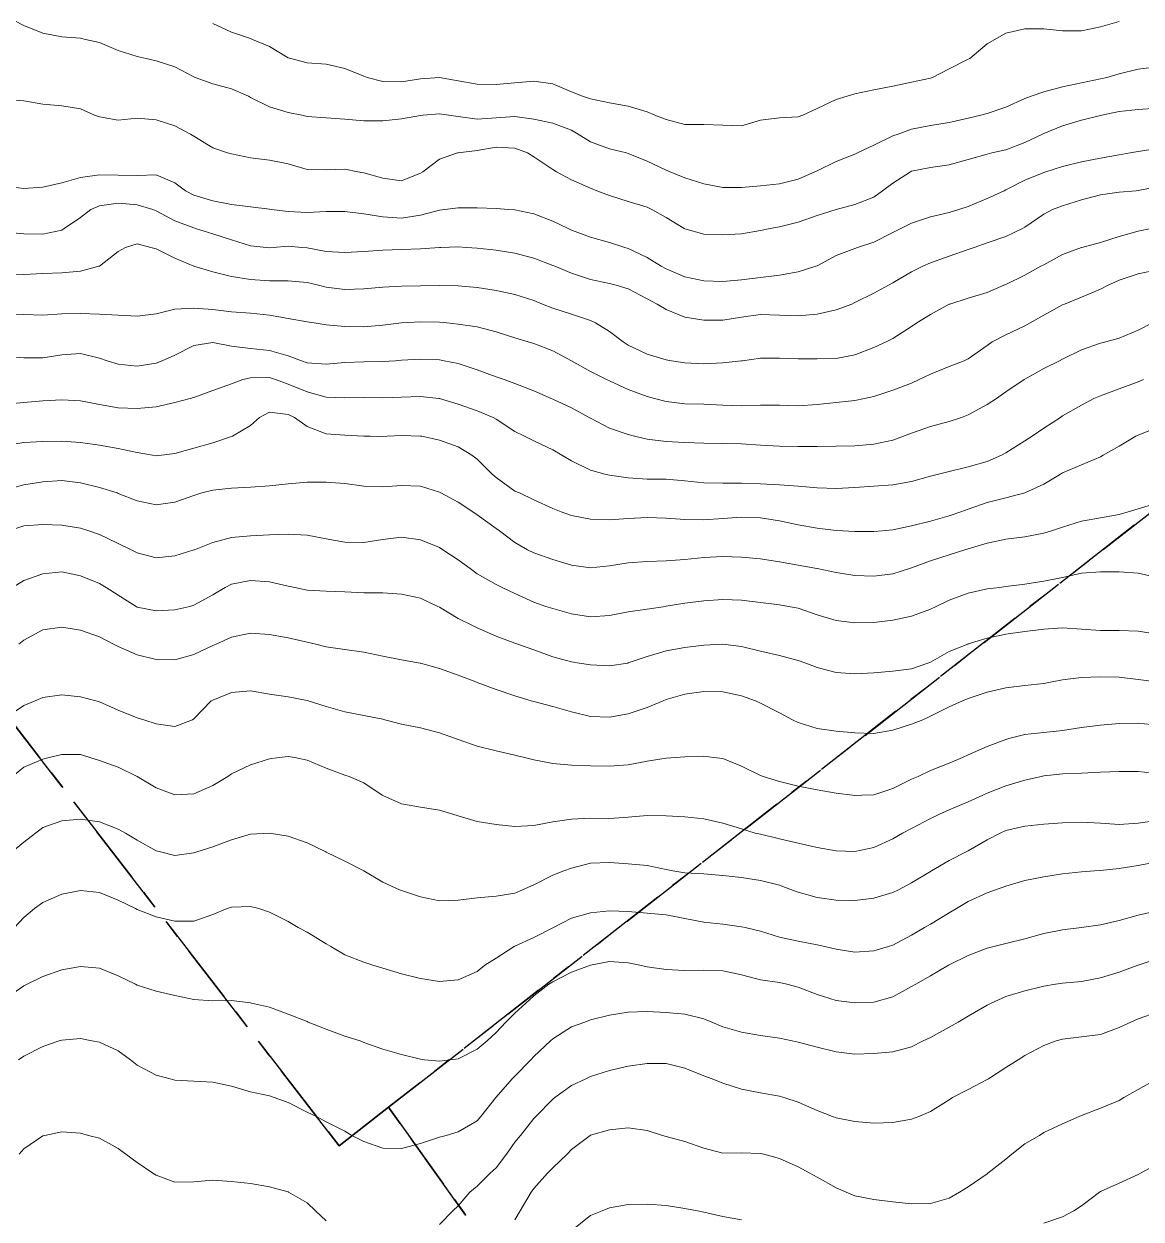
# Model space of a CAD drawing. Header units: centimetres. Extents: x 0 to 642158, y -847 to 649707.
# Drawn here: x 617125.25 to 617154.83, y 620388.53 to 620420.16 of the extents above; entities that cross this region are included whole.
import ezdxf

# ---------------------------------------------------------------- set-up
doc = ezdxf.new("R2010")
doc.units = ezdxf.units.CM
doc.header["$MEASUREMENT"] = 0
doc.linetypes.add('CENTERX2', pattern=[4, 2.5, -0.5, 0.5, -0.5])
doc.layers.add('SPW_parcellaire cadastral', color=7, linetype='CENTERX2', lineweight=25, true_color=0xff0542)
doc.layers.add('WAL_topographie 0.5', color=253, linetype='Continuous', lineweight=20)

msp = doc.modelspace()

# ---------------------------------------------------------------- linework, layer by layer
at = {"layer": 'SPW_parcellaire cadastral'}
for points in [[(617274.764, 620500.676), (617269.952, 620496.899), (617211.998, 620451.663), (617205.087, 620446.27), (617195.532, 620438.811), (617164.102, 620414.279), (617134.906, 620391.492), (617133.598, 620390.47), (617094.809, 620440.723), (617090.922, 620445.759), (617243.342, 620567.204), (617274.764, 620500.676)], [(617062.014, 620409.186), (617094.809, 620440.723), (617133.598, 620390.47), (617134.906, 620391.492), (617146.257, 620375.609), (617111.129, 620347.351), (617062.014, 620409.186)], [(617188.127, 620354.816), (617171.917, 620342.183), (617146.257, 620375.609), (617134.906, 620391.492), (617164.102, 620414.279), (617203.974, 620367.182), (617188.127, 620354.816)]]:
    msp.add_lwpolyline(points, dxfattribs=at)
at = {"layer": 'WAL_topographie 0.5'}
for points in [[(617124.989, 620420.25), (617125.25, 620420.122), (617125.75, 620419.918), (617126.25, 620419.82), (617126.75, 620419.784), (617126.885, 620419.75), (617127.25, 620419.67), (617127.75, 620419.461), (617128.25, 620419.299), (617128.486, 620419.25), (617128.75, 620419.184), (617129.25, 620419.025), (617129.75, 620418.766), (617129.784, 620418.75), (617130.25, 620418.579), (617130.75, 620418.443), (617131.197, 620418.25), (617131.25, 620418.22), (617131.75, 620417.971), (617132.25, 620417.824), (617132.606, 620417.75), (617132.75, 620417.718), (617133.25, 620417.675), (617133.75, 620417.64), (617134.25, 620417.595), (617134.75, 620417.595), (617135.25, 620417.654), (617135.75, 620417.744), (617135.816, 620417.75), (617136.25, 620417.788), (617136.5, 620417.75), (617136.75, 620417.715), (617137.25, 620417.642), (617137.75, 620417.679), (617138.25, 620417.711), (617138.75, 620417.647), (617139.25, 620417.538), (617139.75, 620417.348), (617139.921, 620417.25), (617140.25, 620417.039), (617140.75, 620416.856), (617141.202, 620416.75), (617141.25, 620416.737), (617141.75, 620416.53), (617142.25, 620416.293), (617142.36, 620416.25), (617142.75, 620416.09), (617143.25, 620415.928), (617143.75, 620415.835), (617144.25, 620415.838), (617144.75, 620415.878), (617145.25, 620415.929), (617145.75, 620416.055), (617146.185, 620416.25), (617146.25, 620416.278), (617146.75, 620416.522), (617147.25, 620416.717), (617147.318, 620416.75), (617147.75, 620416.954), (617148.25, 620417.199), (617148.393, 620417.25), (617148.75, 620417.375), (617149.25, 620417.474), (617149.75, 620417.557), (617150.25, 620417.673), (617150.587, 620417.75), (617150.75, 620417.79), (617151.25, 620417.958), (617151.75, 620418.191), (617151.917, 620418.25), (617152.25, 620418.37), (617152.75, 620418.499), (617153.25, 620418.607), (617153.75, 620418.708), (617153.923, 620418.75), (617154.25, 620418.843), (617154.75, 620418.965), (617155.25, 620419.024)], [(617130.25, 620420.176), (617130.75, 620419.945), (617131.25, 620419.777), (617131.305, 620419.75), (617131.75, 620419.563), (617132.25, 620419.269), (617132.314, 620419.25), (617132.75, 620419.136), (617133.25, 620419.097), (617133.75, 620418.981), (617134.25, 620418.782), (617134.338, 620418.75), (617134.75, 620418.637), (617135.25, 620418.627), (617135.75, 620418.71), (617136.25, 620418.743), (617136.75, 620418.662), (617137.25, 620418.571), (617137.75, 620418.562), (617138.25, 620418.609), (617138.75, 620418.653), (617139.25, 620418.582), (617139.75, 620418.366), (617140.038, 620418.25), (617140.25, 620418.179), (617140.75, 620418.077), (617141.25, 620417.989), (617141.75, 620417.833), (617141.956, 620417.75), (617142.25, 620417.636), (617142.75, 620417.502), (617143.25, 620417.504), (617143.75, 620417.48), (617144.25, 620417.463), (617144.75, 620417.621), (617145.25, 620417.677), (617145.75, 620417.701), (617145.868, 620417.75), (617146.25, 620417.925), (617146.75, 620418.166), (617147.048, 620418.25), (617147.25, 620418.312), (617147.75, 620418.419), (617148.25, 620418.519), (617148.75, 620418.619), (617149.25, 620418.732), (617149.303, 620418.75), (617149.75, 620418.972), (617150.25, 620419.228), (617150.292, 620419.25), (617150.75, 620419.633), (617150.958, 620419.75), (617151.25, 620419.921), (617151.75, 620420.034), (617152.25, 620420.035), (617152.75, 620419.979), (617153.25, 620419.977), (617153.75, 620420.089), (617154.25, 620420.232)], [(617124.75, 620418.16), (617125.25, 620418.124), (617125.75, 620418.038), (617126.25, 620417.992), (617126.75, 620417.917), (617127.121, 620417.75), (617127.25, 620417.703), (617127.75, 620417.62), (617128.25, 620417.671), (617128.75, 620417.625), (617129.25, 620417.468), (617129.661, 620417.25), (617129.75, 620417.19), (617130.25, 620416.885), (617130.642, 620416.75), (617130.75, 620416.722), (617131.25, 620416.616), (617131.75, 620416.557), (617132.25, 620416.457), (617132.75, 620416.311), (617133.25, 620416.305), (617133.75, 620416.319), (617134.093, 620416.25), (617134.25, 620416.222), (617134.75, 620416.085), (617135.25, 620416.01), (617135.75, 620416.21), (617135.814, 620416.25), (617136.25, 620416.583), (617136.729, 620416.75), (617136.75, 620416.754), (617137.25, 620416.818), (617137.75, 620416.898), (617138.25, 620416.878), (617138.583, 620416.75), (617138.75, 620416.644), (617139.25, 620416.311), (617139.349, 620416.25), (617139.75, 620416.042), (617140.25, 620415.815), (617140.415, 620415.75), (617140.75, 620415.623), (617141.25, 620415.461), (617141.75, 620415.31), (617141.877, 620415.25), (617142.25, 620415.041), (617142.727, 620414.75), (617142.75, 620414.737), (617143.25, 620414.601), (617143.75, 620414.578), (617144.25, 620414.612), (617144.75, 620414.698), (617145.004, 620414.75), (617145.25, 620414.797), (617145.75, 620414.921), (617146.25, 620415.093), (617146.75, 620415.249), (617146.756, 620415.25), (617147.25, 620415.381), (617147.75, 620415.583), (617147.985, 620415.75), (617148.25, 620415.952), (617148.723, 620416.25), (617148.75, 620416.264), (617149.25, 620416.365), (617149.75, 620416.431), (617150.25, 620416.58), (617150.75, 620416.721), (617150.878, 620416.75), (617151.25, 620416.833), (617151.75, 620417.022), (617152.22, 620417.25), (617152.25, 620417.265), (617152.75, 620417.469), (617153.25, 620417.614), (617153.75, 620417.742), (617153.787, 620417.75), (617154.25, 620417.844), (617154.75, 620417.898), (617155.25, 620417.93)], [(617124.75, 620415.874), (617125.25, 620415.81), (617125.75, 620415.845), (617126.25, 620415.959), (617126.75, 620416.096), (617127.25, 620416.168), (617127.75, 620416.162), (617128.25, 620416.155), (617128.75, 620416.17), (617129.25, 620415.961), (617129.529, 620415.75), (617129.75, 620415.628), (617130.25, 620415.482), (617130.75, 620415.389), (617131.25, 620415.32), (617131.75, 620415.258), (617131.801, 620415.25), (617132.25, 620415.197), (617132.75, 620415.171), (617133.25, 620415.2), (617133.75, 620415.202), (617134.25, 620415.137), (617134.75, 620415.057), (617135.25, 620415.027), (617135.75, 620415.102), (617136.25, 620415.234), (617136.391, 620415.25), (617136.75, 620415.3), (617137.25, 620415.3), (617137.75, 620415.281), (617138.092, 620415.25), (617138.25, 620415.24), (617138.75, 620415.141), (617139.25, 620414.945), (617139.657, 620414.75), (617139.75, 620414.71), (617140.25, 620414.522), (617140.75, 620414.375), (617141.158, 620414.25), (617141.25, 620414.223), (617141.75, 620413.983), (617142.117, 620413.75), (617142.25, 620413.679), (617142.75, 620413.475), (617143.25, 620413.364), (617143.75, 620413.345), (617144.25, 620413.392), (617144.75, 620413.455), (617145.25, 620413.518), (617145.75, 620413.6), (617146.218, 620413.75), (617146.25, 620413.762), (617146.75, 620414.035), (617147.25, 620414.224), (617147.321, 620414.25), (617147.75, 620414.392), (617148.25, 620414.641), (617148.466, 620414.75), (617148.75, 620414.894), (617149.25, 620415.06), (617149.75, 620415.174), (617150.005, 620415.25), (617150.25, 620415.335), (617150.75, 620415.542), (617151.199, 620415.75), (617151.25, 620415.771), (617151.75, 620416.027), (617152.25, 620416.234), (617152.307, 620416.25), (617152.75, 620416.389), (617153.25, 620416.513), (617153.75, 620416.611), (617154.25, 620416.7), (617154.541, 620416.75), (617154.75, 620416.79), (617155.25, 620416.869)], [(617124.75, 620414.651), (617125.25, 620414.611), (617125.75, 620414.597), (617126.25, 620414.709), (617126.312, 620414.75), (617126.75, 620415.045), (617127.024, 620415.25), (617127.25, 620415.351), (617127.75, 620415.422), (617128.25, 620415.375), (617128.66, 620415.25), (617128.75, 620415.216), (617129.25, 620414.954), (617129.75, 620414.763), (617129.792, 620414.75), (617130.25, 620414.609), (617130.75, 620414.453), (617131.25, 620414.294), (617131.674, 620414.25), (617131.75, 620414.242), (617131.847, 620414.25), (617132.25, 620414.282), (617132.604, 620414.25), (617132.75, 620414.237), (617133.25, 620414.139), (617133.75, 620414.111), (617134.25, 620414.142), (617134.75, 620414.179), (617135.25, 620414.198), (617135.75, 620414.211), (617136.25, 620414.249), (617136.288, 620414.25), (617136.75, 620414.265), (617136.964, 620414.25), (617137.25, 620414.23), (617137.75, 620414.172), (617138.25, 620414.095), (617138.75, 620413.966), (617139.25, 620413.774), (617139.309, 620413.75), (617139.75, 620413.568), (617140.25, 620413.399), (617140.75, 620413.297), (617140.928, 620413.25), (617141.25, 620413.154), (617141.75, 620412.888), (617142.016, 620412.75), (617142.25, 620412.604), (617142.75, 620412.406), (617143.25, 620412.322), (617143.75, 620412.325), (617144.25, 620412.405), (617144.75, 620412.47), (617145.25, 620412.458), (617145.75, 620412.44), (617146.25, 620412.485), (617146.75, 620412.593), (617147.168, 620412.75), (617147.25, 620412.787), (617147.75, 620413.036), (617148.14, 620413.25), (617148.25, 620413.308), (617148.75, 620413.606), (617149.048, 620413.75), (617149.25, 620413.843), (617149.75, 620414.015), (617150.25, 620414.192), (617150.405, 620414.25), (617150.75, 620414.368), (617151.25, 620414.538), (617151.691, 620414.75), (617151.75, 620414.784), (617152.25, 620415.13), (617152.485, 620415.25), (617152.75, 620415.347), (617153.25, 620415.506), (617153.75, 620415.643), (617154.25, 620415.715), (617154.698, 620415.75), (617154.75, 620415.754), (617155.25, 620415.85)], [(617124.75, 620413.518), (617125.25, 620413.534), (617125.75, 620413.559), (617126.25, 620413.576), (617126.75, 620413.622), (617127.233, 620413.75), (617127.25, 620413.757), (617127.75, 620414.139), (617127.942, 620414.25), (617128.25, 620414.348), (617128.608, 620414.25), (617128.75, 620414.21), (617129.25, 620413.962), (617129.75, 620413.75), (617129.75, 620413.75), (617130.25, 620413.604), (617130.75, 620413.483), (617131.25, 620413.401), (617131.75, 620413.367), (617132.25, 620413.369), (617132.75, 620413.32), (617133.045, 620413.25), (617133.25, 620413.199), (617133.75, 620413.133), (617134.25, 620413.152), (617134.75, 620413.199), (617135.25, 620413.227), (617135.75, 620413.234), (617136.25, 620413.244), (617136.75, 620413.231), (617137.25, 620413.187), (617137.75, 620413.113), (617138.25, 620413.006), (617138.75, 620412.843), (617138.976, 620412.75), (617139.25, 620412.643), (617139.75, 620412.487), (617140.25, 620412.311), (617140.385, 620412.25), (617140.75, 620412.026), (617141.114, 620411.75), (617141.25, 620411.664), (617141.75, 620411.423), (617142.25, 620411.277), (617142.399, 620411.25), (617142.75, 620411.192), (617143.25, 620411.17), (617143.75, 620411.191), (617144.25, 620411.247), (617144.278, 620411.25), (617144.75, 620411.315), (617145.25, 620411.32), (617145.75, 620411.303), (617146.25, 620411.299), (617146.75, 620411.307), (617147.25, 620411.405), (617147.75, 620411.602), (617148.075, 620411.75), (617148.25, 620411.84), (617148.75, 620412.155), (617148.894, 620412.25), (617149.25, 620412.472), (617149.75, 620412.746), (617149.76, 620412.75), (617150.25, 620412.906), (617150.75, 620413.056), (617151.197, 620413.25), (617151.25, 620413.272), (617151.75, 620413.514), (617152.174, 620413.75), (617152.25, 620413.789), (617152.75, 620414.059), (617153.25, 620414.249), (617153.256, 620414.25), (617153.75, 620414.38), (617154.25, 620414.534), (617154.75, 620414.679), (617155.09, 620414.75)], [(617124.75, 620412.492), (617125.25, 620412.471), (617125.75, 620412.46), (617126.25, 620412.491), (617126.75, 620412.499), (617127.25, 620412.48), (617127.75, 620412.457), (617128.25, 620412.433), (617128.75, 620412.495), (617129.25, 620412.612), (617129.75, 620412.644), (617130.25, 620412.605), (617130.75, 620412.547), (617131.25, 620412.513), (617131.75, 620412.457), (617132.25, 620412.37), (617132.75, 620412.282), (617132.939, 620412.25), (617133.25, 620412.201), (617133.75, 620412.157), (617134.25, 620412.15), (617134.75, 620412.194), (617135.25, 620412.25), (617135.25, 620412.25), (617135.75, 620412.278), (617136.25, 620412.268), (617136.447, 620412.25), (617136.75, 620412.222), (617137.25, 620412.148), (617137.75, 620412.013), (617138.25, 620411.859), (617138.599, 620411.75), (617138.75, 620411.702), (617139.25, 620411.51), (617139.744, 620411.25), (617139.75, 620411.247), (617140.25, 620410.967), (617140.675, 620410.75), (617140.75, 620410.716), (617141.25, 620410.489), (617141.75, 620410.304), (617141.949, 620410.25), (617142.25, 620410.169), (617142.75, 620410.111), (617143.25, 620410.097), (617143.75, 620410.073), (617144.25, 620410.06), (617144.75, 620410.078), (617145.25, 620410.077), (617145.75, 620410.061), (617146.25, 620410.09), (617146.75, 620410.144), (617147.25, 620410.195), (617147.507, 620410.25), (617147.75, 620410.305), (617148.25, 620410.469), (617148.75, 620410.654), (617148.953, 620410.75), (617149.25, 620410.898), (617149.75, 620411.098), (617150.147, 620411.25), (617150.25, 620411.3), (617150.75, 620411.653), (617150.887, 620411.75), (617151.25, 620411.94), (617151.75, 620412.174), (617151.894, 620412.25), (617152.25, 620412.456), (617152.75, 620412.731), (617152.8, 620412.75), (617153.25, 620412.934), (617153.75, 620413.143), (617153.957, 620413.25), (617154.25, 620413.378), (617154.75, 620413.551), (617155.25, 620413.659)], [(617124.75, 620411.361), (617125.25, 620411.327), (617125.75, 620411.331), (617126.25, 620411.41), (617126.75, 620411.439), (617127.25, 620411.321), (617127.458, 620411.25), (617127.75, 620411.162), (617128.25, 620411.11), (617128.75, 620411.186), (617128.91, 620411.25), (617129.25, 620411.397), (617129.75, 620411.655), (617130.25, 620411.73), (617130.75, 620411.639), (617131.25, 620411.572), (617131.75, 620411.521), (617132.25, 620411.376), (617132.599, 620411.25), (617132.75, 620411.198), (617133.25, 620411.156), (617133.75, 620411.204), (617134.25, 620411.222), (617134.75, 620411.228), (617135.089, 620411.25), (617135.25, 620411.261), (617135.75, 620411.289), (617136.25, 620411.273), (617136.377, 620411.25), (617136.75, 620411.177), (617137.25, 620411.012), (617137.75, 620410.827), (617137.967, 620410.75), (617138.25, 620410.649), (617138.75, 620410.457), (617139.205, 620410.25), (617139.25, 620410.23), (617139.75, 620410.002), (617140.215, 620409.75), (617140.25, 620409.727), (617140.75, 620409.47), (617141.25, 620409.296), (617141.419, 620409.25), (617141.75, 620409.171), (617142.25, 620409.117), (617142.75, 620409.089), (617143.25, 620409.067), (617143.75, 620409.064), (617144.25, 620409.047), (617144.75, 620409.013), (617145.25, 620408.992), (617145.75, 620408.978), (617146.25, 620408.981), (617146.75, 620408.988), (617147.25, 620408.996), (617147.75, 620409.041), (617148.25, 620409.151), (617148.533, 620409.25), (617148.75, 620409.332), (617149.25, 620409.506), (617149.75, 620409.642), (617150.068, 620409.75), (617150.25, 620409.815), (617150.75, 620410.095), (617150.995, 620410.25), (617151.25, 620410.43), (617151.734, 620410.75), (617151.75, 620410.761), (617152.25, 620411.045), (617152.666, 620411.25), (617152.75, 620411.29), (617153.25, 620411.539), (617153.75, 620411.715), (617153.892, 620411.75), (617154.25, 620411.848), (617154.75, 620412.058), (617155.127, 620412.25)], [(617124.75, 620410.102), (617125.25, 620410.148), (617125.75, 620410.191), (617126.25, 620410.212), (617126.75, 620410.187), (617127.25, 620410.094), (617127.75, 620410.001), (617128.25, 620409.983), (617128.75, 620410.029), (617129.25, 620410.141), (617129.65, 620410.25), (617129.75, 620410.28), (617130.25, 620410.462), (617130.75, 620410.641), (617131.048, 620410.75), (617131.25, 620410.796), (617131.75, 620410.808), (617131.915, 620410.75), (617132.25, 620410.631), (617132.75, 620410.423), (617133.25, 620410.286), (617133.75, 620410.266), (617134.25, 620410.281), (617134.75, 620410.268), (617135.25, 620410.286), (617135.75, 620410.302), (617136.238, 620410.25), (617136.25, 620410.249), (617136.75, 620410.102), (617137.25, 620409.924), (617137.67, 620409.75), (617137.75, 620409.705), (617138.25, 620409.375), (617138.506, 620409.25), (617138.75, 620409.128), (617139.25, 620408.892), (617139.489, 620408.75), (617139.75, 620408.6), (617140.25, 620408.357), (617140.628, 620408.25), (617140.75, 620408.219), (617141.25, 620408.147), (617141.75, 620408.119), (617142.25, 620408.112), (617142.75, 620408.074), (617143.25, 620408.02), (617143.75, 620408.008), (617144.25, 620408.01), (617144.75, 620407.994), (617145.25, 620407.968), (617145.75, 620407.928), (617146.25, 620407.884), (617146.75, 620407.869), (617147.25, 620407.896), (617147.75, 620407.932), (617148.25, 620407.969), (617148.75, 620408.057), (617149.25, 620408.197), (617149.462, 620408.25), (617149.75, 620408.322), (617150.25, 620408.445), (617150.75, 620408.586), (617151.129, 620408.75), (617151.25, 620408.817), (617151.75, 620409.13), (617151.944, 620409.25), (617152.25, 620409.462), (617152.692, 620409.75), (617152.75, 620409.788), (617153.25, 620410.078), (617153.577, 620410.25), (617153.75, 620410.323), (617154.25, 620410.507), (617154.75, 620410.689), (617154.891, 620410.75)], [(617124.75, 620409.01), (617125.25, 620409.087), (617125.75, 620409.11), (617126.25, 620409.118), (617126.75, 620409.088), (617127.25, 620409.012), (617127.75, 620408.926), (617128.25, 620408.82), (617128.658, 620408.75), (617128.75, 620408.732), (617128.895, 620408.75), (617129.25, 620408.794), (617129.75, 620408.94), (617130.25, 620409.08), (617130.75, 620409.242), (617130.769, 620409.25), (617131.25, 620409.539), (617131.485, 620409.75), (617131.75, 620409.885), (617132.25, 620409.825), (617132.414, 620409.75), (617132.75, 620409.514), (617133.25, 620409.32), (617133.75, 620409.281), (617134.25, 620409.254), (617134.417, 620409.25), (617134.75, 620409.241), (617134.87, 620409.25), (617135.25, 620409.274), (617135.75, 620409.257), (617135.781, 620409.25), (617136.25, 620409.144), (617136.75, 620408.972), (617137.105, 620408.75), (617137.25, 620408.642), (617137.648, 620408.25), (617137.75, 620408.16), (617138.25, 620407.802), (617138.368, 620407.75), (617138.75, 620407.573), (617139.25, 620407.34), (617139.476, 620407.25), (617139.75, 620407.155), (617140.25, 620407.061), (617140.75, 620407.041), (617141.25, 620407.073), (617141.75, 620407.098), (617142.25, 620407.083), (617142.75, 620407.049), (617143.25, 620407.044), (617143.75, 620407.076), (617144.25, 620407.111), (617144.75, 620407.094), (617145.25, 620407.014), (617145.75, 620406.907), (617146.25, 620406.816), (617146.75, 620406.758), (617146.927, 620406.75), (617147.25, 620406.734), (617147.75, 620406.73), (617147.969, 620406.75), (617148.25, 620406.777), (617148.75, 620406.885), (617149.25, 620407.004), (617149.75, 620407.145), (617150.051, 620407.25), (617150.25, 620407.324), (617150.75, 620407.5), (617151.25, 620407.624), (617151.75, 620407.75), (617151.75, 620407.75), (617152.25, 620407.987), (617152.696, 620408.25), (617152.75, 620408.28), (617153.25, 620408.499), (617153.75, 620408.709), (617153.827, 620408.75), (617154.25, 620408.991), (617154.691, 620409.25), (617154.75, 620409.281), (617155.25, 620409.486)], [(617124.75, 620407.832), (617125.25, 620407.967), (617125.75, 620408.044), (617126.25, 620408.077), (617126.75, 620408.017), (617127.25, 620407.897), (617127.718, 620407.75), (617127.75, 620407.739), (617128.25, 620407.543), (617128.75, 620407.438), (617129.25, 620407.504), (617129.75, 620407.686), (617129.963, 620407.75), (617130.25, 620407.823), (617130.75, 620407.879), (617131.25, 620407.903), (617131.75, 620407.938), (617132.25, 620407.993), (617132.75, 620408.034), (617133.25, 620408.04), (617133.75, 620408.003), (617134.25, 620407.927), (617134.75, 620407.913), (617135.25, 620407.946), (617135.75, 620407.929), (617136.25, 620407.773), (617136.291, 620407.75), (617136.75, 620407.503), (617137.133, 620407.25), (617137.25, 620407.172), (617137.75, 620406.81), (617137.838, 620406.75), (617138.25, 620406.441), (617138.579, 620406.25), (617138.75, 620406.168), (617139.25, 620405.992), (617139.75, 620405.841), (617140.25, 620405.768), (617140.75, 620405.82), (617141.25, 620405.904), (617141.75, 620405.94), (617142.25, 620405.954), (617142.75, 620405.991), (617143.25, 620406.044), (617143.75, 620406.068), (617144.25, 620406.052), (617144.75, 620406.009), (617145.25, 620405.928), (617145.75, 620405.839), (617146.242, 620405.75), (617146.25, 620405.749), (617146.75, 620405.645), (617147.25, 620405.565), (617147.75, 620405.55), (617148.25, 620405.614), (617148.696, 620405.75), (617148.75, 620405.766), (617149.25, 620405.951), (617149.75, 620406.114), (617150.163, 620406.25), (617150.25, 620406.276), (617150.75, 620406.421), (617151.25, 620406.526), (617151.75, 620406.594), (617152.25, 620406.686), (617152.458, 620406.75), (617152.75, 620406.846), (617153.25, 620407.007), (617153.75, 620407.097), (617154.25, 620407.185), (617154.488, 620407.25), (617154.75, 620407.333), (617155.25, 620407.48)], [(617124.839, 620406.75), (617125.25, 620406.883), (617125.75, 620406.919), (617126.25, 620406.898), (617126.75, 620406.823), (617126.966, 620406.75), (617127.25, 620406.65), (617127.75, 620406.413), (617128.086, 620406.25), (617128.25, 620406.165), (617128.75, 620406.032), (617129.25, 620406.089), (617129.75, 620406.243), (617129.767, 620406.25), (617130.25, 620406.437), (617130.75, 620406.569), (617131.25, 620406.617), (617131.75, 620406.641), (617132.25, 620406.664), (617132.75, 620406.637), (617133.25, 620406.541), (617133.75, 620406.448), (617134.25, 620406.443), (617134.75, 620406.521), (617135.25, 620406.579), (617135.75, 620406.513), (617136.25, 620406.308), (617136.34, 620406.25), (617136.75, 620405.985), (617137.063, 620405.75), (617137.25, 620405.612), (617137.75, 620405.326), (617137.908, 620405.25), (617138.25, 620405.086), (617138.75, 620404.865), (617139.065, 620404.75), (617139.25, 620404.689), (617139.75, 620404.555), (617140.25, 620404.474), (617140.75, 620404.505), (617141.25, 620404.603), (617141.75, 620404.675), (617142.239, 620404.75), (617142.25, 620404.752), (617142.75, 620404.83), (617143.25, 620404.893), (617143.75, 620404.931), (617144.25, 620404.912), (617144.75, 620404.852), (617145.25, 620404.794), (617145.496, 620404.75), (617145.75, 620404.698), (617146.25, 620404.524), (617146.75, 620404.374), (617147.25, 620404.311), (617147.75, 620404.322), (617148.25, 620404.386), (617148.75, 620404.494), (617149.25, 620404.679), (617149.402, 620404.75), (617149.75, 620404.911), (617150.25, 620405.098), (617150.75, 620405.21), (617151.088, 620405.25), (617151.25, 620405.271), (617151.75, 620405.34), (617152.25, 620405.416), (617152.75, 620405.517), (617153.25, 620405.624), (617153.75, 620405.666), (617154.25, 620405.664), (617154.75, 620405.63), (617155.25, 620405.514)], [(617124.947, 620405.25), (617125.25, 620405.433), (617125.75, 620405.615), (617126.25, 620405.661), (617126.75, 620405.561), (617127.25, 620405.354), (617127.424, 620405.25), (617127.75, 620405.042), (617128.219, 620404.75), (617128.25, 620404.732), (617128.75, 620404.63), (617129.25, 620404.659), (617129.645, 620404.75), (617129.75, 620404.779), (617130.25, 620405.058), (617130.575, 620405.25), (617130.75, 620405.341), (617131.25, 620405.43), (617131.75, 620405.395), (617132.25, 620405.288), (617132.424, 620405.25), (617132.75, 620405.181), (617133.25, 620405.151), (617133.75, 620405.131), (617134.25, 620405.11), (617134.75, 620405.105), (617135.25, 620405.07), (617135.75, 620404.963), (617136.205, 620404.75), (617136.25, 620404.73), (617136.75, 620404.431), (617137.107, 620404.25), (617137.25, 620404.18), (617137.75, 620403.965), (617138.25, 620403.776), (617138.323, 620403.75), (617138.75, 620403.596), (617139.25, 620403.411), (617139.75, 620403.28), (617139.946, 620403.25), (617140.25, 620403.204), (617140.75, 620403.172), (617141.24, 620403.25), (617141.25, 620403.252), (617141.75, 620403.422), (617142.25, 620403.57), (617142.75, 620403.665), (617143.25, 620403.727), (617143.75, 620403.748), (617144.25, 620403.691), (617144.75, 620403.568), (617145.25, 620403.453), (617145.75, 620403.321), (617145.947, 620403.25), (617146.25, 620403.134), (617146.75, 620402.999), (617147.25, 620402.963), (617147.75, 620402.994), (617148.25, 620403.031), (617148.75, 620403.096), (617149.181, 620403.25), (617149.25, 620403.276), (617149.75, 620403.553), (617150.236, 620403.75), (617150.25, 620403.755), (617150.75, 620403.905), (617151.25, 620404.013), (617151.75, 620404.083), (617152.25, 620404.15), (617152.75, 620404.179), (617153.25, 620404.143), (617153.75, 620404.113), (617154.25, 620404.108), (617154.75, 620404.092), (617155.25, 620404.012)], [(617125.12, 620403.75), (617125.25, 620403.854), (617125.75, 620404.126), (617126.25, 620404.199), (617126.75, 620404.123), (617127.25, 620403.94), (617127.618, 620403.75), (617127.75, 620403.69), (617128.25, 620403.469), (617128.75, 620403.342), (617129.25, 620403.334), (617129.75, 620403.477), (617130.25, 620403.71), (617130.338, 620403.75), (617130.75, 620403.936), (617131.25, 620404.044), (617131.75, 620404.009), (617132.25, 620403.917), (617132.75, 620403.801), (617132.977, 620403.75), (617133.25, 620403.682), (617133.75, 620403.609), (617134.25, 620403.54), (617134.75, 620403.43), (617135.25, 620403.335), (617135.737, 620403.25), (617135.75, 620403.248), (617136.25, 620403.107), (617136.75, 620402.929), (617137.211, 620402.75), (617137.25, 620402.735), (617137.75, 620402.547), (617138.25, 620402.378), (617138.679, 620402.25), (617138.75, 620402.229), (617139.25, 620402.1), (617139.75, 620401.956), (617140.25, 620401.839), (617140.75, 620401.819), (617141.25, 620401.907), (617141.75, 620402.075), (617142.17, 620402.25), (617142.25, 620402.282), (617142.75, 620402.427), (617143.25, 620402.498), (617143.75, 620402.487), (617144.25, 620402.378), (617144.618, 620402.25), (617144.75, 620402.191), (617145.25, 620401.936), (617145.596, 620401.75), (617145.75, 620401.674), (617146.25, 620401.515), (617146.75, 620401.449), (617147.25, 620401.399), (617147.75, 620401.381), (617148.25, 620401.47), (617148.75, 620401.628), (617149.048, 620401.75), (617149.25, 620401.841), (617149.75, 620402.094), (617150.103, 620402.25), (617150.25, 620402.315), (617150.75, 620402.481), (617151.25, 620402.596), (617151.75, 620402.655), (617152.25, 620402.705), (617152.475, 620402.75), (617152.75, 620402.802), (617153.25, 620402.867), (617153.75, 620402.882), (617154.25, 620402.872), (617154.75, 620402.814), (617155.238, 620402.75)], [(617124.75, 620401.792), (617125.25, 620402.129), (617125.546, 620402.25), (617125.75, 620402.335), (617126.25, 620402.409), (617126.75, 620402.356), (617127.158, 620402.25), (617127.25, 620402.226), (617127.75, 620402.006), (617128.25, 620401.801), (617128.421, 620401.75), (617128.75, 620401.642), (617129.25, 620401.571), (617129.716, 620401.75), (617129.75, 620401.77), (617130.212, 620402.25), (617130.25, 620402.269), (617130.75, 620402.474), (617131.25, 620402.516), (617131.75, 620402.427), (617132.25, 620402.352), (617132.75, 620402.258), (617132.775, 620402.25), (617133.25, 620402.103), (617133.75, 620401.959), (617134.25, 620401.859), (617134.75, 620401.763), (617134.807, 620401.75), (617135.25, 620401.636), (617135.75, 620401.531), (617136.25, 620401.407), (617136.679, 620401.25), (617136.75, 620401.222), (617137.25, 620401.054), (617137.75, 620400.93), (617138.25, 620400.814), (617138.5, 620400.75), (617138.75, 620400.685), (617139.25, 620400.588), (617139.75, 620400.55), (617140.25, 620400.53), (617140.75, 620400.517), (617141.25, 620400.555), (617141.75, 620400.656), (617142.25, 620400.733), (617142.5, 620400.75), (617142.75, 620400.768), (617143.25, 620400.786), (617143.516, 620400.75), (617143.75, 620400.721), (617144.25, 620400.52), (617144.75, 620400.274), (617144.818, 620400.25), (617145.25, 620400.115), (617145.75, 620399.995), (617146.25, 620399.891), (617146.75, 620399.803), (617147.189, 620399.75), (617147.25, 620399.743), (617147.432, 620399.75), (617147.75, 620399.764), (617148.25, 620399.93), (617148.75, 620400.174), (617148.922, 620400.25), (617149.25, 620400.402), (617149.75, 620400.604), (617150.099, 620400.75), (617150.25, 620400.817), (617150.75, 620401.041), (617151.25, 620401.229), (617151.328, 620401.25), (617151.75, 620401.36), (617152.25, 620401.409), (617152.75, 620401.465), (617153.25, 620401.545), (617153.75, 620401.602), (617154.25, 620401.65), (617154.75, 620401.657), (617155.25, 620401.61)], [(617124.945, 620400.25), (617125.25, 620400.49), (617125.75, 620400.702), (617125.922, 620400.75), (617126.25, 620400.833), (617126.75, 620400.825), (617126.993, 620400.75), (617127.25, 620400.674), (617127.75, 620400.495), (617128.25, 620400.25), (617128.25, 620400.25), (617128.75, 620399.95), (617129.25, 620399.76), (617129.75, 620399.791), (617130.25, 620400.012), (617130.646, 620400.25), (617130.75, 620400.321), (617131.25, 620400.553), (617131.75, 620400.713), (617132.009, 620400.75), (617132.25, 620400.779), (617132.421, 620400.75), (617132.75, 620400.68), (617133.25, 620400.472), (617133.75, 620400.284), (617133.863, 620400.25), (617134.25, 620400.08), (617134.739, 620399.75), (617134.75, 620399.743), (617135.25, 620399.521), (617135.75, 620399.434), (617136.25, 620399.353), (617136.603, 620399.25), (617136.75, 620399.203), (617137.25, 620399.06), (617137.75, 620398.98), (617138.25, 620398.923), (617138.75, 620398.948), (617139.25, 620399.043), (617139.75, 620399.121), (617140.25, 620399.142), (617140.75, 620399.138), (617141.25, 620399.169), (617141.75, 620399.217), (617142.25, 620399.209), (617142.75, 620399.177), (617143.25, 620399.128), (617143.75, 620399.011), (617144.25, 620398.862), (617144.611, 620398.75), (617144.75, 620398.718), (617145.25, 620398.6), (617145.75, 620398.487), (617146.25, 620398.372), (617146.75, 620398.283), (617147.25, 620398.262), (617147.75, 620398.37), (617148.25, 620398.601), (617148.506, 620398.75), (617148.75, 620398.872), (617149.25, 620399.132), (617149.492, 620399.25), (617149.75, 620399.363), (617150.25, 620399.578), (617150.633, 620399.75), (617150.75, 620399.803), (617151.25, 620400.001), (617151.75, 620400.152), (617152.184, 620400.25), (617152.25, 620400.265), (617152.75, 620400.315), (617153.25, 620400.336), (617153.75, 620400.359), (617154.25, 620400.38), (617154.75, 620400.377), (617155.25, 620400.328)], [(617124.943, 620398.25), (617125.25, 620398.511), (617125.56, 620398.75), (617125.75, 620398.897), (617126.25, 620399.07), (617126.75, 620399.116), (617127.25, 620399.047), (617127.75, 620398.856), (617127.938, 620398.75), (617128.25, 620398.565), (617128.75, 620398.279), (617128.864, 620398.25), (617129.25, 620398.154), (617129.75, 620398.223), (617129.828, 620398.25), (617130.25, 620398.386), (617130.75, 620398.567), (617131.25, 620398.717), (617131.75, 620398.75), (617131.75, 620398.75), (617131.75, 620398.75), (617132.25, 620398.669), (617132.75, 620398.488), (617133.244, 620398.25), (617133.25, 620398.247), (617133.75, 620398.007), (617134.25, 620397.75), (617134.25, 620397.75), (617134.75, 620397.452), (617135.196, 620397.25), (617135.25, 620397.229), (617135.75, 620397.061), (617136.25, 620396.953), (617136.75, 620396.97), (617137.25, 620397.038), (617137.75, 620397.083), (617138.25, 620397.159), (617138.449, 620397.25), (617138.75, 620397.383), (617139.25, 620397.637), (617139.544, 620397.75), (617139.75, 620397.825), (617140.25, 620397.951), (617140.75, 620397.967), (617141.25, 620397.935), (617141.75, 620397.89), (617142.25, 620397.782), (617142.426, 620397.75), (617142.75, 620397.7), (617143.25, 620397.668), (617143.75, 620397.631), (617144.25, 620397.571), (617144.75, 620397.499), (617145.25, 620397.367), (617145.576, 620397.25), (617145.75, 620397.182), (617146.25, 620397.043), (617146.75, 620396.978), (617147.25, 620396.964), (617147.75, 620397.028), (617148.25, 620397.178), (617148.402, 620397.25), (617148.75, 620397.43), (617149.25, 620397.734), (617149.277, 620397.75), (617149.75, 620398.027), (617150.194, 620398.25), (617150.25, 620398.279), (617150.75, 620398.57), (617151.094, 620398.75), (617151.25, 620398.818), (617151.75, 620398.929), (617152.25, 620398.984), (617152.75, 620399.022), (617153.25, 620399.042), (617153.75, 620399.011), (617154.25, 620398.979), (617154.75, 620399.009), (617155.25, 620399.081)], [(617125.002, 620396.25), (617125.25, 620396.52), (617125.529, 620396.75), (617125.75, 620396.91), (617126.25, 620397.133), (617126.75, 620397.227), (617127.25, 620397.178), (617127.75, 620396.973), (617128.207, 620396.75), (617128.25, 620396.729), (617128.75, 620396.529), (617129.25, 620396.417), (617129.75, 620396.423), (617130.25, 620396.596), (617130.628, 620396.75), (617130.75, 620396.793), (617131.25, 620396.804), (617131.467, 620396.75), (617131.75, 620396.66), (617132.25, 620396.41), (617132.511, 620396.25), (617132.75, 620396.124), (617133.25, 620395.815), (617133.374, 620395.75), (617133.75, 620395.525), (617134.25, 620395.33), (617134.485, 620395.25), (617134.75, 620395.179), (617135.25, 620395.027), (617135.75, 620394.897), (617136.25, 620394.822), (617136.75, 620394.868), (617137.25, 620395.09), (617137.453, 620395.25), (617137.75, 620395.44), (617138.233, 620395.75), (617138.25, 620395.758), (617138.75, 620395.983), (617139.25, 620396.238), (617139.273, 620396.25), (617139.75, 620396.502), (617140.25, 620396.637), (617140.75, 620396.695), (617141.25, 620396.677), (617141.75, 620396.626), (617142.25, 620396.582), (617142.75, 620396.488), (617143.25, 620396.396), (617143.75, 620396.34), (617144.25, 620396.273), (617144.349, 620396.25), (617144.75, 620396.151), (617145.25, 620395.998), (617145.75, 620395.885), (617146.25, 620395.794), (617146.451, 620395.75), (617146.75, 620395.677), (617147.25, 620395.594), (617147.75, 620395.63), (617148.14, 620395.75), (617148.25, 620395.786), (617148.75, 620396.048), (617149.095, 620396.25), (617149.25, 620396.341), (617149.75, 620396.641), (617149.94, 620396.75), (617150.25, 620396.937), (617150.75, 620397.169), (617150.971, 620397.25), (617151.25, 620397.348), (617151.75, 620397.495), (617152.25, 620397.593), (617152.75, 620397.67), (617153.25, 620397.727), (617153.592, 620397.75), (617153.75, 620397.759), (617154.25, 620397.812), (617154.75, 620397.894), (617155.25, 620397.989)], [(617124.75, 620394.364), (617125.25, 620394.705), (617125.338, 620394.75), (617125.75, 620394.951), (617126.25, 620395.129), (617126.75, 620395.223), (617127.25, 620395.173), (617127.75, 620394.975), (617128.202, 620394.75), (617128.25, 620394.726), (617128.75, 620394.563), (617129.25, 620394.453), (617129.75, 620394.343), (617130.25, 620394.312), (617130.75, 620394.315), (617131.25, 620394.257), (617131.278, 620394.25), (617131.75, 620394.144), (617132.25, 620393.957), (617132.75, 620393.763), (617132.777, 620393.75), (617133.25, 620393.559), (617133.75, 620393.377), (617134.149, 620393.25), (617134.25, 620393.205), (617134.75, 620393.029), (617135.25, 620392.89), (617135.75, 620392.763), (617135.854, 620392.75), (617136.25, 620392.712), (617136.538, 620392.75), (617136.75, 620392.778), (617137.25, 620393.031), (617137.515, 620393.25), (617137.75, 620393.476), (617138.007, 620393.75), (617138.25, 620393.981), (617138.541, 620394.25), (617138.75, 620394.444), (617139.149, 620394.75), (617139.25, 620394.816), (617139.75, 620395.067), (617140.25, 620395.25), (617140.25, 620395.25), (617140.75, 620395.347), (617141.25, 620395.316), (617141.554, 620395.25), (617141.75, 620395.212), (617142.25, 620395.142), (617142.75, 620395.117), (617143.25, 620395.121), (617143.75, 620395.102), (617144.25, 620394.994), (617144.75, 620394.869), (617145.25, 620394.797), (617145.449, 620394.75), (617145.75, 620394.673), (617146.25, 620394.474), (617146.75, 620394.321), (617147.25, 620394.253), (617147.75, 620394.271), (617148.25, 620394.42), (617148.75, 620394.687), (617148.86, 620394.75), (617149.25, 620394.972), (617149.73, 620395.25), (617149.75, 620395.261), (617150.25, 620395.511), (617150.75, 620395.708), (617150.924, 620395.75), (617151.25, 620395.825), (617151.75, 620395.948), (617152.25, 620396.088), (617152.75, 620396.188), (617153.25, 620396.25), (617153.25, 620396.25), (617153.75, 620396.318), (617154.25, 620396.433), (617154.75, 620396.58), (617155.25, 620396.688)], [(617125.11, 620392.75), (617125.25, 620392.846), (617125.75, 620393.106), (617126.188, 620393.25), (617126.25, 620393.269), (617126.75, 620393.311), (617127.052, 620393.25), (617127.25, 620393.216), (617127.75, 620392.983), (617128.071, 620392.75), (617128.25, 620392.606), (617128.75, 620392.342), (617129.12, 620392.25), (617129.25, 620392.212), (617129.75, 620392.184), (617130.25, 620392.16), (617130.75, 620392.051), (617131.25, 620391.902), (617131.75, 620391.797), (617131.879, 620391.75), (617132.25, 620391.623), (617132.75, 620391.366), (617132.997, 620391.25), (617133.25, 620391.108), (617133.75, 620390.857), (617133.931, 620390.75), (617134.25, 620390.591), (617134.75, 620390.409), (617135.25, 620390.405), (617135.75, 620390.536), (617136.25, 620390.698), (617136.425, 620390.75), (617136.75, 620390.847), (617137.25, 620391.133), (617137.348, 620391.25), (617137.741, 620391.75), (617137.75, 620391.759), (617138.179, 620392.25), (617138.25, 620392.319), (617138.667, 620392.75), (617138.75, 620392.839), (617139.193, 620393.25), (617139.25, 620393.301), (617139.75, 620393.619), (617140.101, 620393.75), (617140.25, 620393.806), (617140.75, 620393.928), (617141.25, 620394.014), (617141.75, 620394.028), (617142.25, 620393.999), (617142.75, 620393.957), (617143.25, 620393.833), (617143.464, 620393.75), (617143.75, 620393.625), (617144.25, 620393.485), (617144.75, 620393.393), (617145.25, 620393.319), (617145.593, 620393.25), (617145.75, 620393.216), (617146.25, 620393.086), (617146.75, 620392.961), (617147.25, 620392.895), (617147.75, 620392.913), (617148.25, 620392.96), (617148.75, 620393.095), (617149.053, 620393.25), (617149.25, 620393.341), (617149.75, 620393.613), (617149.983, 620393.75), (617150.25, 620393.905), (617150.75, 620394.197), (617150.857, 620394.25), (617151.25, 620394.424), (617151.75, 620394.571), (617152.25, 620394.698), (617152.561, 620394.75), (617152.75, 620394.781), (617153.25, 620394.826), (617153.75, 620394.917), (617154.25, 620395.072), (617154.74, 620395.25), (617154.75, 620395.253), (617155.25, 620395.42)], [(617136.25, 620388.388), (617136.604, 620388.75), (617136.75, 620388.888), (617137.056, 620389.25), (617137.25, 620389.408), (617137.592, 620389.75), (617137.75, 620389.891), (617138.027, 620390.25), (617138.25, 620390.566), (617138.396, 620390.75), (617138.75, 620391.193), (617138.803, 620391.25), (617139.25, 620391.704), (617139.307, 620391.75), (617139.75, 620392.07), (617140.126, 620392.25), (617140.25, 620392.31), (617140.75, 620392.47), (617141.25, 620392.578), (617141.75, 620392.652), (617142.25, 620392.652), (617142.75, 620392.524), (617143.25, 620392.328), (617143.469, 620392.25), (617143.75, 620392.13), (617144.25, 620391.969), (617144.75, 620391.874), (617145.25, 620391.785), (617145.372, 620391.75), (617145.75, 620391.626), (617146.25, 620391.405), (617146.661, 620391.25), (617146.75, 620391.216), (617147.25, 620391.118), (617147.75, 620391.074), (617148.25, 620391.086), (617148.75, 620391.181), (617148.943, 620391.25), (617149.25, 620391.382), (617149.75, 620391.694), (617149.837, 620391.75), (617150.25, 620391.963), (617150.75, 620392.226), (617150.787, 620392.25), (617151.25, 620392.547), (617151.57, 620392.75), (617151.75, 620392.863), (617152.25, 620393.124), (617152.581, 620393.25), (617152.75, 620393.299), (617153.25, 620393.355), (617153.75, 620393.421), (617154.25, 620393.601), (617154.552, 620393.75), (617154.75, 620393.836), (617155.25, 620394.011)], [(617138.25, 620388.517), (617138.387, 620388.75), (617138.678, 620389.25), (617138.75, 620389.348), (617139.116, 620389.75), (617139.25, 620389.89), (617139.629, 620390.25), (617139.75, 620390.376), (617140.243, 620390.75), (617140.25, 620390.754), (617140.75, 620390.899), (617141.25, 620390.95), (617141.75, 620390.875), (617142.158, 620390.75), (617142.25, 620390.724), (617142.75, 620390.59), (617143.25, 620390.408), (617143.75, 620390.277), (617144.25, 620390.285), (617144.75, 620390.271), (617144.838, 620390.25), (617145.25, 620390.137), (617145.75, 620389.919), (617146.059, 620389.75), (617146.25, 620389.645), (617146.75, 620389.362), (617147.02, 620389.25), (617147.25, 620389.15), (617147.75, 620389.05), (617148.25, 620388.993), (617148.75, 620388.94), (617149.25, 620388.945), (617149.75, 620389.088), (617150.017, 620389.25), (617150.25, 620389.384), (617150.75, 620389.733), (617150.772, 620389.75), (617151.25, 620390.124), (617151.409, 620390.25), (617151.75, 620390.525), (617152.135, 620390.75), (617152.25, 620390.827), (617152.75, 620391.053), (617153.183, 620391.25), (617153.25, 620391.275), (617153.75, 620391.471), (617154.25, 620391.677), (617154.371, 620391.75), (617154.75, 620391.964), (617155.25, 620392.25)], [(617125.128, 620390.25), (617125.25, 620390.39), (617125.75, 620390.741), (617125.802, 620390.75), (617126.25, 620390.841), (617126.75, 620390.806), (617126.964, 620390.75), (617127.25, 620390.68), (617127.75, 620390.406), (617127.946, 620390.25), (617128.25, 620390.031), (617128.663, 620389.75), (617128.75, 620389.695), (617129.25, 620389.513), (617129.75, 620389.523), (617130.25, 620389.561), (617130.75, 620389.533), (617131.25, 620389.479), (617131.75, 620389.386), (617132.25, 620389.253), (617132.256, 620389.25), (617132.75, 620388.96), (617132.973, 620388.75), (617133.25, 620388.49)], [(617152.25, 620388.422), (617152.75, 620388.598), (617153.047, 620388.75), (617153.25, 620388.881), (617153.725, 620389.25), (617153.75, 620389.268), (617154.25, 620389.486), (617154.75, 620389.714), (617154.813, 620389.75), (617155.25, 620389.989)], [(617139.777, 620388.25), (617140.25, 620388.63), (617140.559, 620388.75), (617140.75, 620388.836), (617141.25, 620388.92), (617141.75, 620388.926), (617142.25, 620388.893), (617142.75, 620388.818), (617143.087, 620388.75), (617143.25, 620388.719), (617143.75, 620388.604), (617144.25, 620388.517)]]:
    msp.add_lwpolyline(points, dxfattribs=at)

doc.saveas('drawing.dxf')
